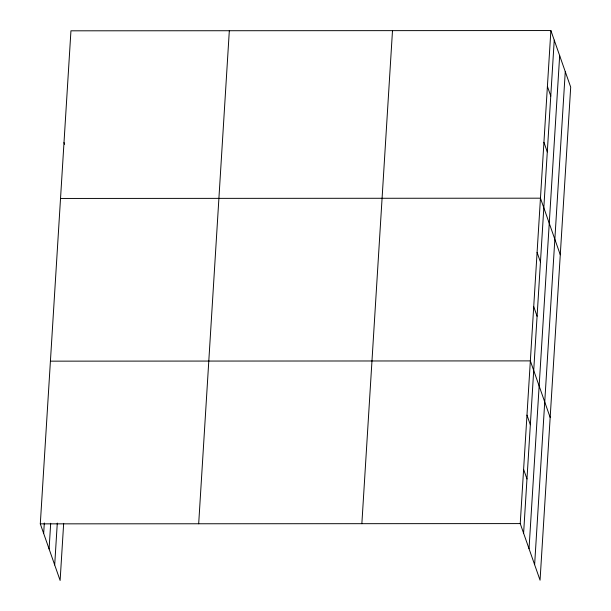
<?xml version="1.0" encoding="UTF-8"?>
<svg xmlns="http://www.w3.org/2000/svg" width="611" height="611" viewBox="0 0 611 611"><rect width="100%" height="100%" fill="white"/><g stroke="black" fill="none" stroke-linecap="round" stroke-linejoin="round"><path stroke-width="0.92" d="M63.666 523.36L60.122 580.45L40.303 523.856L70.945 30.817L550.878 30.55L570.697 87.144L540.055 580.183L520.236 523.596L550.878 30.55M43.664 533.456L44.313 522.993M49.094 548.968L50.69 523.276M54.692 564.946L57.289 523.077M198.682 523.772L229.324 30.726M361.857 523.68L392.499 30.634M523.604 533.197L554.238 40.15M529.034 548.701L559.668 55.654M534.625 564.679L565.267 71.632M60.527 198.453L540.46 198.185L560.279 254.779M50.415 361.154L530.348 360.887L550.167 417.481M40.303 523.856L520.236 523.596M547.41 86.426L550.771 96.026M543.935 142.31L547.296 151.91M537.092 252.419L540.452 262.02M533.724 306.653L537.084 316.254M526.98 415.129L530.34 424.729M523.612 469.363L526.972 478.963M63.995 142.569L64.606 144.318"/></g></svg>
